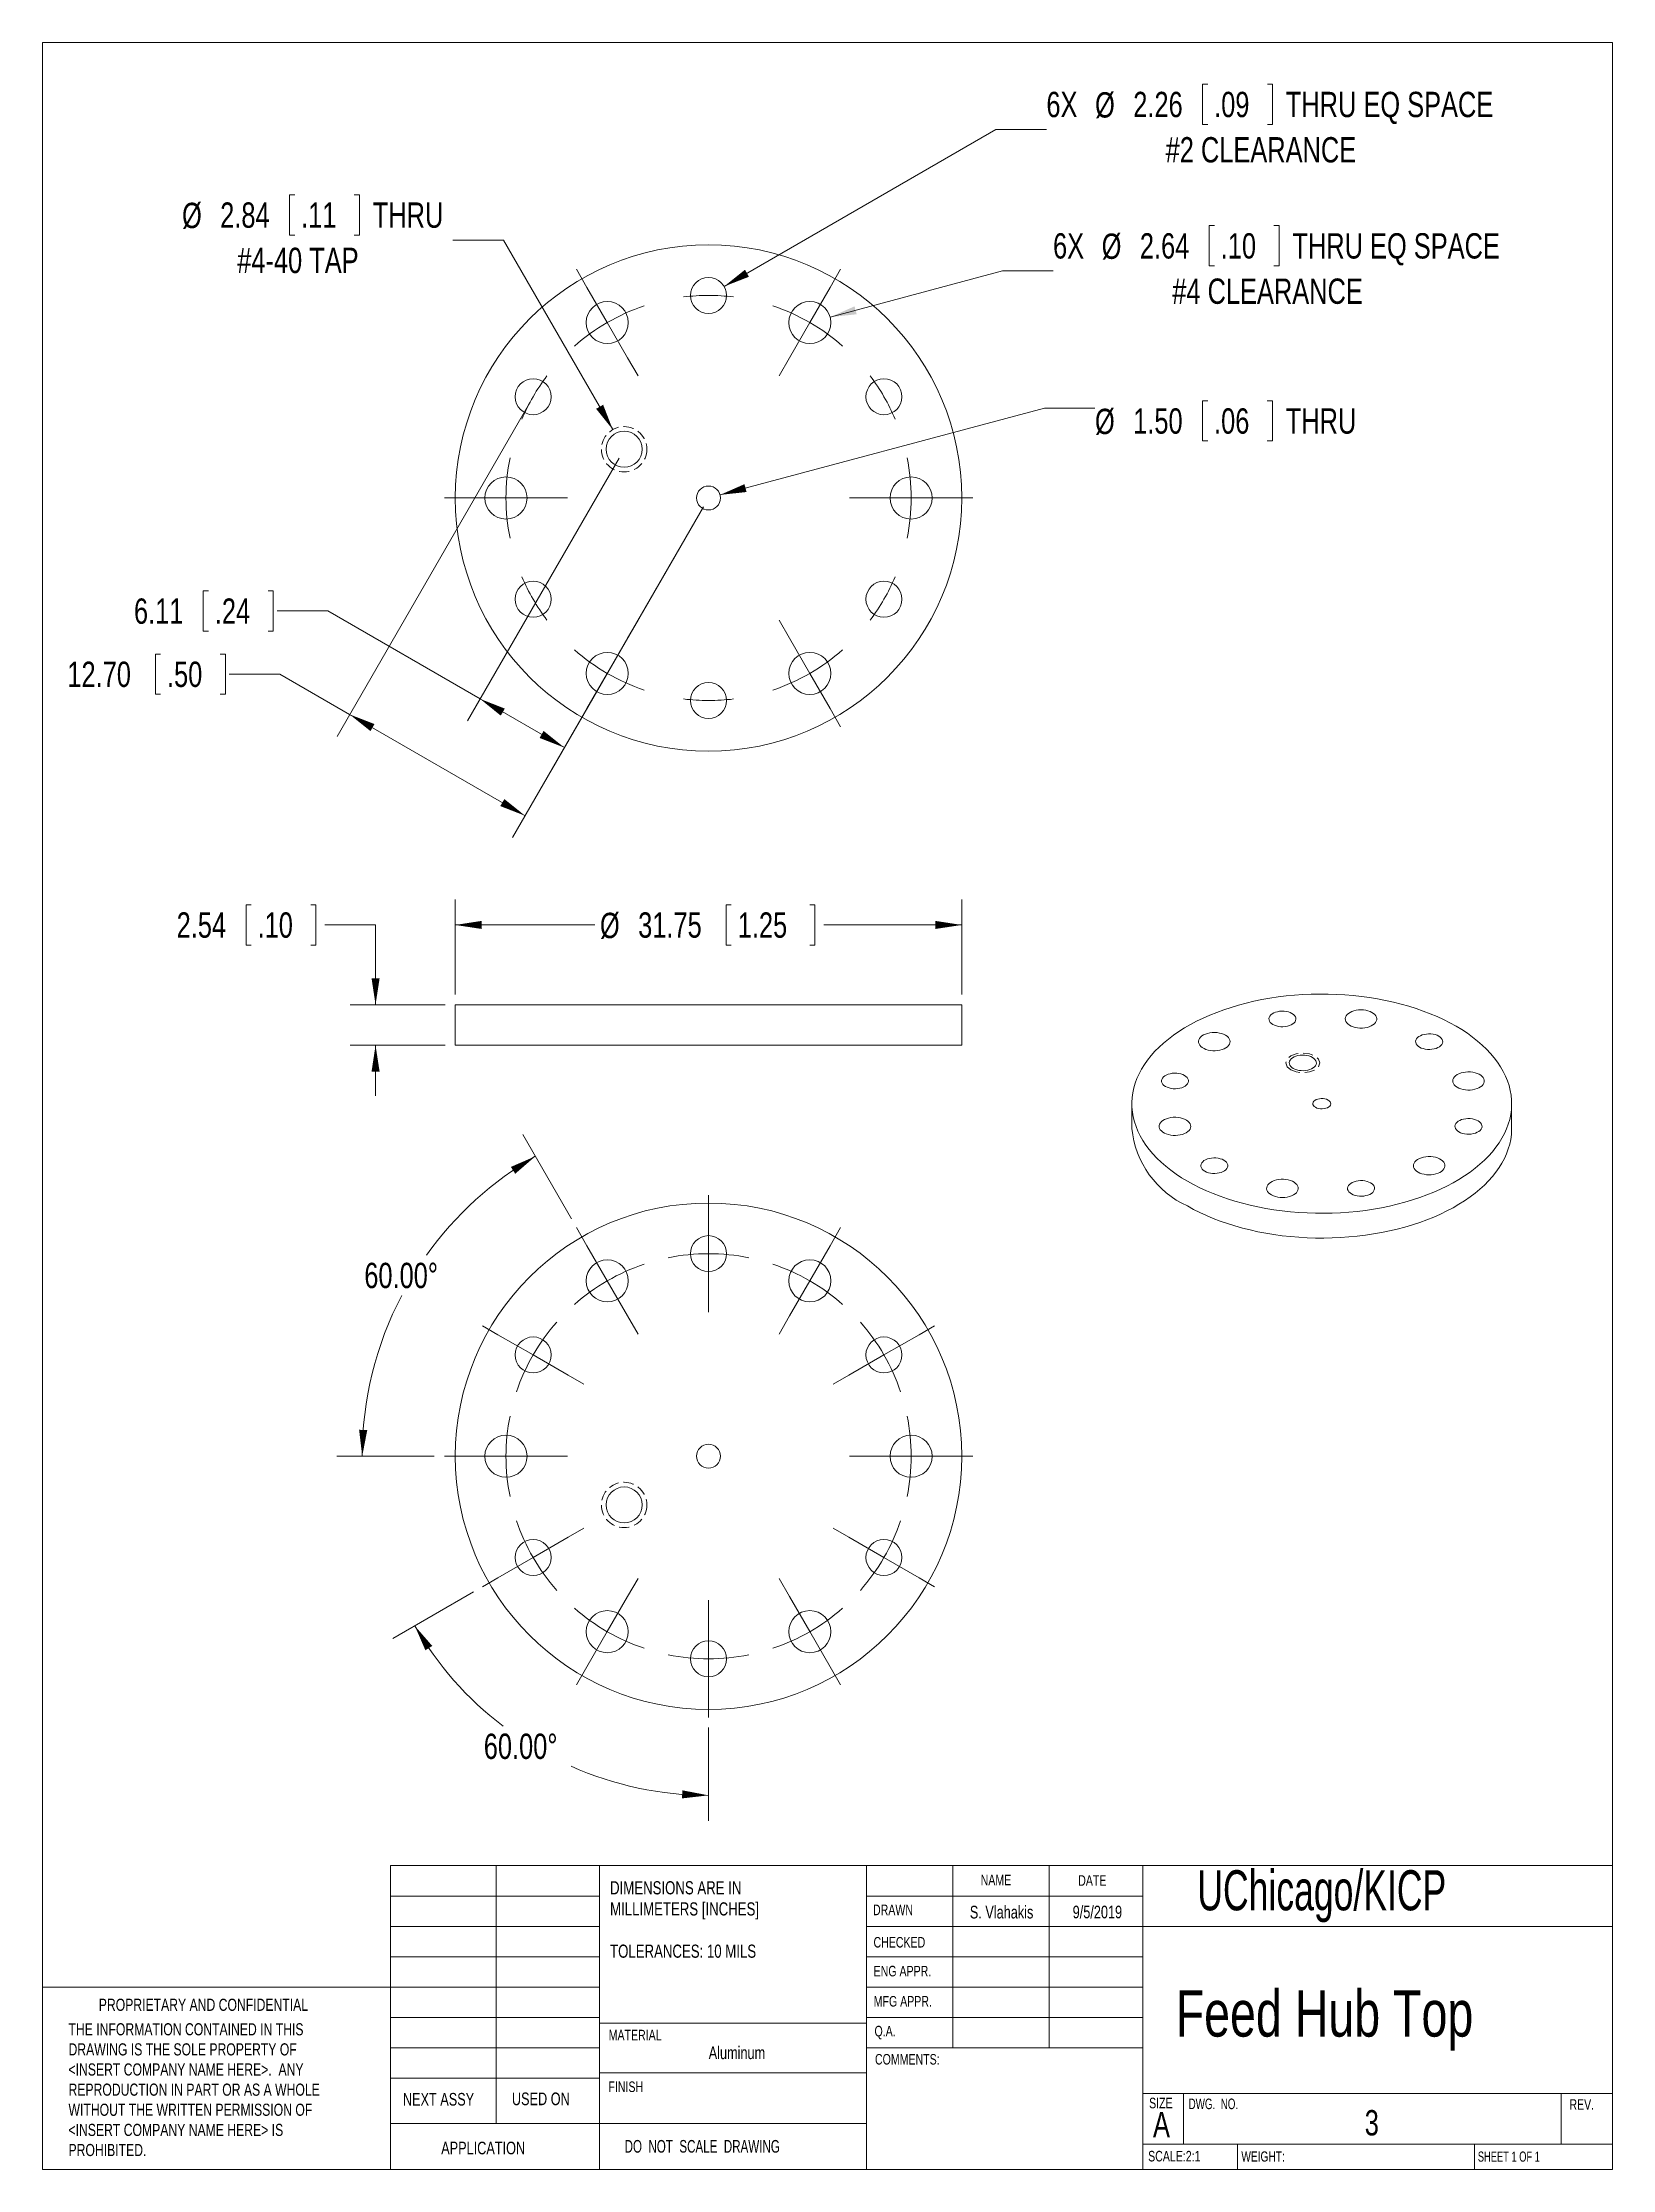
# Model space of a CAD drawing. Header units: millimetres. Extents: x 10 to 206, y 6 to 273.
import ezdxf

# ---------------------------------------------------------------- set-up
doc = ezdxf.new("R2010")
doc.units = ezdxf.units.MM
doc.linetypes.add('CENTERX2', pattern=[20.32, 12.7, -2.54, 2.54, -2.54])
doc.linetypes.add('HIDDEN', pattern=[1.905, 1.27, -0.635])
doc.styles.add('SLDTEXTSTYLE0', font='TXT', dxfattribs={"width": 0.75})
doc.styles.add('SLDTEXTSTYLE1', font='TXT', dxfattribs={"width": 0.6875})
doc.styles.add('SLDTEXTSTYLE2', font='TXT', dxfattribs={"width": 0.684783})
doc.styles.add('SLDTEXTSTYLE3', font='TXT', dxfattribs={"width": 0.694444})
doc.styles.add('SLDTEXTSTYLE4', font='TXT', dxfattribs={"width": 0.663})
doc.dimstyles.new('SLDDIMSTYLE0', dxfattribs={"dimtxt": 3.175, "dimasz": 3.302, "dimexe": 0, "dimexo": 0.0625, "dimgap": 0.79375, "dimtad": 0, "dimtih": 1, "dimtoh": 1, "dimlfac": 0.5, "dimrnd": 1e-09, "dimzin": 12, "dimdsep": 46, "dimtxsty": 'SLDTEXTSTYLE0', "dimsah": 1, "dimcen": 0, "dimadec": 0, "dimazin": 3, "dimtfac": 1, "dimtofl": 0, "dimtmove": 0, "dimatfit": 3, "dimfxl": 1, "dimfrac": 2, "dimtolj": 1, "dimtzin": 12, "dimarcsym": 0})
doc.dimstyles.new('SLDDIMSTYLE1', dxfattribs={"dimtxt": 3.175, "dimasz": 3.302, "dimexe": 0, "dimexo": 0.0625, "dimgap": 0.79375, "dimtad": 0, "dimtih": 1, "dimtoh": 1, "dimlfac": 0.5, "dimrnd": 1e-09, "dimzin": 4, "dimdsep": 46, "dimtxsty": 'SLDTEXTSTYLE0', "dimsah": 1, "dimcen": 0, "dimadec": 0, "dimazin": 1, "dimtfac": 1, "dimtofl": 0, "dimtmove": 0, "dimatfit": 3, "dimfxl": 1, "dimfrac": 2, "dimtolj": 1, "dimtzin": 12, "dimarcsym": 0})
doc.dimstyles.new('SLDDIMSTYLE2', dxfattribs={"dimtxt": 3.175, "dimasz": 3.302, "dimexe": 0, "dimexo": 0.0625, "dimgap": 0.79375, "dimtad": 0, "dimtih": 1, "dimtoh": 1, "dimlfac": 0.5, "dimrnd": 1e-09, "dimzin": 12, "dimdsep": 46, "dimtxsty": 'SLDTEXTSTYLE0', "dimsah": 1, "dimcen": 0.09, "dimadec": 0, "dimazin": 3, "dimtfac": 1, "dimtofl": 0, "dimtmove": 0, "dimatfit": 3, "dimfxl": 1, "dimfrac": 2, "dimtolj": 1, "dimtzin": 12, "dimarcsym": 0})
doc.dimstyles.new('SLDDIMSTYLE3', dxfattribs={"dimtxt": 3.175, "dimasz": 3.302, "dimexe": 0, "dimexo": 0.0625, "dimgap": 0.79375, "dimtad": 0, "dimtih": 1, "dimtoh": 1, "dimlfac": 0.5, "dimrnd": 1e-09, "dimzin": 4, "dimdsep": 46, "dimtxsty": 'SLDTEXTSTYLE0', "dimsah": 1, "dimcen": 0.09, "dimadec": 0, "dimazin": 1, "dimtfac": 1, "dimtofl": 0, "dimtmove": 0, "dimatfit": 3, "dimfxl": 1, "dimfrac": 2, "dimtolj": 1, "dimtzin": 12, "dimarcsym": 0})
doc.dimstyles.new('SLDDIMSTYLE4', dxfattribs={"dimtxt": 3.175, "dimasz": 3.302, "dimexe": 0, "dimexo": 0.0625, "dimgap": 0.79375, "dimtad": 0, "dimtih": 1, "dimtoh": 1, "dimlfac": 0.5, "dimrnd": 1e-09, "dimzin": 12, "dimdsep": 46, "dimtxsty": 'SLDTEXTSTYLE0', "dimsah": 1, "dimcen": 0.09, "dimadec": 0, "dimazin": 3, "dimtfac": 1, "dimtmove": 0, "dimatfit": 0, "dimfxl": 1, "dimfrac": 2, "dimtolj": 1, "dimtzin": 12, "dimarcsym": 0})
doc.dimstyles.new('SLDDIMSTYLE5', dxfattribs={"dimtxt": 3.175, "dimasz": 3.302, "dimexe": 0, "dimexo": 0.0625, "dimgap": 0.79375, "dimtad": 0, "dimtih": 1, "dimtoh": 1, "dimdec": 4, "dimlfac": 0.5, "dimzin": 4, "dimdsep": 46, "dimtxsty": 'SLDTEXTSTYLE0', "dimsah": 1, "dimcen": 0.09, "dimazin": 1, "dimtfac": 1, "dimtofl": 0, "dimtmove": 0, "dimatfit": 3, "dimfxl": 1, "dimfrac": 2, "dimtolj": 1, "dimtzin": 12, "dimarcsym": 0})

# ---------------------------------------------------------------- blocks, each defined once
blk = doc.blocks.new('SW_NOTE_0')
at = {"color": 0, "linetype": 'Continuous', "lineweight": 0, "char_height": 1.524, "attachment_point": 1, "style": 'SLDTEXTSTYLE0'}
for s, insert in [('THE INFORMATION CONTAINED IN THIS', (0, 1.96)), ('DRAWING IS THE SOLE PROPERTY OF', (0, -0.56)), ('<INSERT COMPANY NAME HERE>.  ANY', (0, -3.08)), ('REPRODUCTION IN PART OR AS A WHOLE', (0, -5.61)), ('WITHOUT THE WRITTEN PERMISSION OF', (0, -8.13)), ('<INSERT COMPANY NAME HERE> IS', (0, -10.66)), ('PROHIBITED.', (0, -13.18))]:
    blk.add_mtext(s, dxfattribs=dict(at, insert=insert))
blk = doc.blocks.new('SW_NOTE_1')
at = {"color": 0, "linetype": 'Continuous', "lineweight": 0, "char_height": 1.651, "attachment_point": 1, "style": 'SLDTEXTSTYLE0'}
for s, insert in [('DIMENSIONS ARE IN', (0, 2.13)), ('MILLIMETERS [INCHES]', (0, -0.52)), ('TOLERANCES: 10 MILS', (0, -5.82))]:
    blk.add_mtext(s, dxfattribs=dict(at, insert=insert))
blk = doc.blocks.new('_D')
at = {"color": 7, "linetype": 'Continuous', "lineweight": 0}
for p, q in [((155.63, 267.82), (154.98, 267.82)), ((154.98, 267.82), (154.98, 262.78)), ((163.11, 267.82), (163.75, 267.82)), ((163.75, 267.82), (163.75, 262.78)), ((94.99, 242.47), (129.05, 262.13)), ((129.05, 262.13), (135.4, 262.13)), ((154.98, 262.78), (155.63, 262.78)), ((163.75, 262.78), (163.11, 262.78))]:
    blk.add_line(p, q, dxfattribs=at)
blk.add_solid([(94.99, 242.47), (98.1, 243.68), (97.6, 244.56)], dxfattribs=at)
at = {"color": 7, "linetype": 'Continuous', "lineweight": 0, "char_height": 3.175, "attachment_point": 1, "style": 'SLDTEXTSTYLE0'}
for s, insert in [('6X', (135.4, 266.87)), ('%%c', (141.5, 266.82)), ('2.26', (146.29, 266.87)), ('.09', (156.43, 266.87)), ('THRU EQ SPACE', (165.42, 266.87)), ('#2 CLEARANCE', (150.35, 261.19))]:
    blk.add_mtext(s, dxfattribs=dict(at, insert=insert))
blk = doc.blocks.new('_D_1')
at = {"color": 7, "linetype": 'Continuous', "lineweight": 0}
for p, q in [((156.46, 250.09), (155.81, 250.09)), ((155.81, 250.09), (155.81, 245.05)), ((163.93, 250.09), (164.58, 250.09)), ((164.58, 250.09), (164.58, 245.05)), ((108.28, 238.62), (129.88, 244.41)), ((129.88, 244.41), (136.23, 244.41)), ((155.81, 245.05), (156.46, 245.05)), ((164.58, 245.05), (163.93, 245.05))]:
    blk.add_line(p, q, dxfattribs=at)
blk.add_solid([(108.28, 238.62), (111.61, 238.98), (111.34, 239.97)], dxfattribs=at)
at = {"color": 7, "linetype": 'Continuous', "lineweight": 0, "char_height": 3.175, "attachment_point": 1, "style": 'SLDTEXTSTYLE0'}
for s, insert in [('6X', (136.23, 249.14)), ('%%c', (142.33, 249.1)), ('2.64', (147.12, 249.14)), ('.10', (157.26, 249.14)), ('THRU EQ SPACE', (166.25, 249.14)), ('#4 CLEARANCE', (151.18, 243.46))]:
    blk.add_mtext(s, dxfattribs=dict(at, insert=insert))
blk = doc.blocks.new('_D_2')
at = {"color": 7, "linetype": 'Continuous', "lineweight": 0}
for p, q in [((41.14, 253.95), (40.5, 253.95)), ((40.5, 253.95), (40.5, 248.91)), ((48.62, 253.95), (49.27, 253.95)), ((49.27, 253.95), (49.27, 248.91)), ((40.5, 248.91), (41.14, 248.91)), ((49.27, 248.91), (48.62, 248.91)), ((67.31, 248.27), (60.96, 248.27)), ((81.03, 224.51), (67.31, 248.27))]:
    blk.add_line(p, q, dxfattribs=at)
blk.add_solid([(81.03, 224.51), (79.82, 227.63), (78.94, 227.12)], dxfattribs=at)
at = {"color": 7, "linetype": 'Continuous', "lineweight": 0, "char_height": 3.175, "attachment_point": 1, "style": 'SLDTEXTSTYLE0'}
for s, insert in [('%%c', (27.02, 252.96)), ('2.84', (31.8, 253)), ('.11', (41.95, 253)), ('THRU', (50.94, 253)), ('#4-40 TAP', (33.94, 247.32))]:
    blk.add_mtext(s, dxfattribs=dict(at, insert=insert))
blk = doc.blocks.new('_D_3')
at = {"color": 7, "linetype": 'Continuous', "lineweight": 0}
for p, q in [((94.48, 216.33), (135.14, 227.22)), ((135.14, 227.22), (141.49, 227.22)), ((155.62, 228.13), (154.97, 228.13)), ((154.97, 228.13), (154.97, 223.09)), ((163.1, 228.13), (163.74, 228.13)), ((163.74, 228.13), (163.74, 223.09)), ((154.97, 223.09), (155.62, 223.09)), ((163.74, 223.09), (163.1, 223.09))]:
    blk.add_line(p, q, dxfattribs=at)
blk.add_solid([(94.48, 216.33), (97.8, 216.69), (97.54, 217.67)], dxfattribs=at)
at = {"color": 7, "linetype": 'Continuous', "lineweight": 0, "char_height": 3.175, "attachment_point": 1, "style": 'SLDTEXTSTYLE0'}
for s, insert in [('%%c', (141.49, 227.13)), ('1.50', (146.28, 227.18)), ('.06', (156.42, 227.18)), ('THRU', (165.41, 227.18))]:
    blk.add_mtext(s, dxfattribs=dict(at, insert=insert))
blk = doc.blocks.new('_D_4')
at = {"color": 7, "linetype": 'Continuous', "lineweight": 0}
for p, q in [((81.82, 220.95), (62.79, 188)), ((92.4, 214.84), (73.37, 181.89)), ((30.33, 204.29), (29.68, 204.29)), ((29.68, 204.29), (29.68, 199.25)), ((37.8, 204.29), (38.45, 204.29)), ((38.45, 204.29), (38.45, 199.25)), ((45.28, 201.77), (38.93, 201.77)), ((64.38, 190.75), (45.28, 201.77)), ((29.68, 199.25), (30.33, 199.25)), ((38.45, 199.25), (37.8, 199.25)), ((74.96, 184.64), (64.38, 190.75))]:
    blk.add_line(p, q, dxfattribs=at)
for points in [[(64.38, 190.75), (66.98, 188.65), (67.49, 189.53)], [(74.96, 184.64), (72.35, 186.73), (71.85, 185.85)]]:
    blk.add_solid(points, dxfattribs=at)
at = {"color": 7, "linetype": 'Continuous', "lineweight": 0, "char_height": 3.175, "attachment_point": 1, "style": 'SLDTEXTSTYLE0'}
for s, insert in [('6.11', (20.99, 203.34)), ('.24', (31.13, 203.34))]:
    blk.add_mtext(s, dxfattribs=dict(at, insert=insert))
blk = doc.blocks.new('_D_5')
at = {"color": 7, "linetype": 'Continuous', "lineweight": 0}
for p, q in [((70.4, 227.54), (46.45, 186.05)), ((92.4, 214.84), (68.44, 173.35)), ((24.33, 196.37), (23.68, 196.37)), ((23.68, 196.37), (23.68, 191.33)), ((31.8, 196.37), (32.45, 196.37)), ((32.45, 196.37), (32.45, 191.33)), ((39.28, 193.85), (32.93, 193.85)), ((48.03, 188.8), (39.28, 193.85)), ((23.68, 191.33), (24.33, 191.33)), ((32.45, 191.33), (31.8, 191.33)), ((70.03, 176.1), (48.03, 188.8))]:
    blk.add_line(p, q, dxfattribs=at)
for points in [[(48.03, 188.8), (50.64, 186.71), (51.15, 187.59)], [(70.03, 176.1), (67.43, 178.19), (66.92, 177.31)]]:
    blk.add_solid(points, dxfattribs=at)
at = {"color": 7, "linetype": 'Continuous', "lineweight": 0, "char_height": 3.175, "attachment_point": 1, "style": 'SLDTEXTSTYLE0'}
for s, insert in [('12.70', (12.64, 195.42)), ('.50', (25.13, 195.42))]:
    blk.add_mtext(s, dxfattribs=dict(at, insert=insert))
blk = doc.blocks.new('SW_CENTERMARKSYMBOL_0')
at = {"color": 0, "linetype": 'Continuous', "lineweight": 0}
for p, q in [((-27.94, 48.39), (-29.26, 50.68)), ((2.54, 48.39), (3.86, 50.68)), ((-25.4, 43.99), (-27.94, 48.39)), ((0, 43.99), (2.54, 48.39)), ((-25.4, 43.99), (-22.86, 39.59)), ((0, 43.99), (-2.54, 39.59)), ((-22.86, 39.59), (-21.54, 37.31)), ((-2.54, 39.59), (-3.86, 37.31)), ((-43.18, 22), (-45.82, 22)), ((-38.1, 22), (-43.18, 22)), ((-38.1, 22), (-33.02, 22)), ((-33.02, 22), (-30.38, 22)), ((7.62, 22), (4.98, 22)), ((12.7, 22), (7.62, 22)), ((12.7, 22), (17.78, 22)), ((17.78, 22), (20.42, 22)), ((-22.86, 4.4), (-21.54, 6.69)), ((-2.54, 4.4), (-3.86, 6.69)), ((-25.4, 0), (-22.86, 4.4)), ((0, 0), (-2.54, 4.4)), ((-25.4, 0), (-27.94, -4.4)), ((0, 0), (2.54, -4.4)), ((-27.94, -4.4), (-29.26, -6.69)), ((2.54, -4.4), (3.86, -6.69))]:
    blk.add_line(p, q, dxfattribs=at)
for start, end in [(108.5408, 120), (60, 71.4592), (120, 131.4592), (48.5408, 60), (168.5408, 180), (0, 11.4592), (180, 191.4592), (348.5408, 0), (228.5408, 240), (300, 311.4592), (240, 251.4592), (288.5408, 300)]:
    blk.add_arc((-12.7, 22), 25.4, start, end, dxfattribs=at)
at = {"color": 0, "linetype": 'CENTERX2', "lineweight": 0}
for start, end in [(82.9183, 97.0817), (142.9183, 157.0817), (22.9183, 37.0817), (202.9183, 217.0817), (322.9183, 337.0817), (262.9183, 277.0817)]:
    blk.add_arc((-12.7, 22), 25.4, start, end, dxfattribs=at)
blk = doc.blocks.new('_D_6')
at = {"color": 7, "linetype": 'Continuous', "lineweight": 0}
for p, q in [((61.28, 153.67), (61.28, 165.58)), ((124.78, 153.67), (124.78, 165.58)), ((95.89, 164.92), (95.25, 164.92)), ((95.25, 164.92), (95.25, 159.88)), ((105.72, 164.92), (106.36, 164.92)), ((106.36, 164.92), (106.36, 159.88)), ((61.28, 162.4), (78.78, 162.4)), ((124.78, 162.4), (107.49, 162.4)), ((95.25, 159.88), (95.89, 159.88)), ((106.36, 159.88), (105.72, 159.88))]:
    blk.add_line(p, q, dxfattribs=at)
for points in [[(61.28, 162.4), (64.59, 161.9), (64.59, 162.91)], [(124.78, 162.4), (121.48, 162.91), (121.48, 161.9)]]:
    blk.add_solid(points, dxfattribs=at)
at = {"color": 7, "linetype": 'Continuous', "lineweight": 0, "char_height": 3.175, "attachment_point": 1, "style": 'SLDTEXTSTYLE0'}
for s, insert in [('%%c', (79.42, 163.93)), ('31.75', (84.21, 163.98)), ('1.25', (96.7, 163.98))]:
    blk.add_mtext(s, dxfattribs=dict(at, insert=insert))
blk = doc.blocks.new('_D_7')
at = {"color": 7, "linetype": 'Continuous', "lineweight": 0}
for p, q in [((35.68, 164.92), (35.04, 164.92)), ((35.04, 164.92), (35.04, 159.88)), ((43.16, 164.92), (43.81, 164.92)), ((43.81, 164.92), (43.81, 159.88)), ((44.93, 162.4), (51.28, 162.4)), ((51.28, 162.4), (51.28, 152.4)), ((35.04, 159.88), (35.68, 159.88)), ((43.81, 159.88), (43.16, 159.88)), ((60.01, 152.4), (48.11, 152.4)), ((60.01, 147.32), (48.11, 147.32)), ((51.28, 147.32), (51.28, 140.97))]:
    blk.add_line(p, q, dxfattribs=at)
for points in [[(51.28, 152.4), (51.79, 155.71), (50.78, 155.71)], [(51.28, 147.32), (50.78, 144.02), (51.79, 144.02)]]:
    blk.add_solid(points, dxfattribs=at)
at = {"color": 7, "linetype": 'Continuous', "lineweight": 0, "char_height": 3.175, "attachment_point": 1, "style": 'SLDTEXTSTYLE0'}
for s, insert in [('2.54', (26.34, 163.98)), ('.10', (36.49, 163.98))]:
    blk.add_mtext(s, dxfattribs=dict(at, insert=insert))
blk = doc.blocks.new('_D_8')
at = {"color": 7, "linetype": 'Continuous', "lineweight": 0}
for p, q in [((75.84, 125.57), (69.73, 136.14)), ((58.64, 95.78), (46.43, 95.78))]:
    blk.add_line(p, q, dxfattribs=at)
for start, end in [(120, 144.5259), (152.3369, 180)]:
    blk.add_arc((93.03, 95.78), 43.43, start, end, dxfattribs=at)
for points in [[(71.32, 133.39), (68.25, 132.06), (68.79, 131.2)], [(49.61, 95.78), (50.24, 99.06), (49.22, 99.1)]]:
    blk.add_solid(points, dxfattribs=at)
at = {"color": 7, "linetype": 'Continuous', "lineweight": 0, "insert": (49.87, 120.04), "char_height": 3.175, "attachment_point": 1, "style": 'SLDTEXTSTYLE0'}
blk.add_mtext('60.00°', dxfattribs=at)
blk = doc.blocks.new('_D_9')
at = {"color": 7, "linetype": 'Continuous', "lineweight": 0}
for p, q in [((63.58, 78.78), (53.45, 72.93)), ((93.03, 61.77), (93.03, 50.08))]:
    blk.add_line(p, q, dxfattribs=at)
for start, end in [(210, 232.7186), (246.0905, 270)]:
    blk.add_arc((93.03, 95.78), 42.53, start, end, dxfattribs=at)
for points in [[(56.2, 74.52), (57.53, 71.45), (58.39, 72)], [(93.03, 53.26), (89.75, 53.89), (89.71, 52.88)]]:
    blk.add_solid(points, dxfattribs=at)
at = {"color": 7, "linetype": 'Continuous', "lineweight": 0, "insert": (64.85, 61), "char_height": 3.175, "attachment_point": 1, "style": 'SLDTEXTSTYLE0'}
blk.add_mtext('60.00°', dxfattribs=at)
blk = doc.blocks.new('SW_CENTERMARKSYMBOL_1')
at = {"color": 0, "linetype": 'Continuous', "lineweight": 0}
for p, q in [((-12.7, 8.48), (-12.7, 10.74)), ((-12.7, 3.4), (-12.7, 8.48)), ((-27.94, 4.4), (-29.26, 6.69)), ((2.54, 4.4), (3.86, 6.69)), ((-25.4, 0), (-27.94, 4.4)), ((-12.7, 3.4), (-12.7, -1.68)), ((0, 0), (2.54, 4.4)), ((-25.4, 0), (-22.86, -4.4)), ((0, 0), (-2.54, -4.4)), ((-12.7, -1.68), (-12.7, -3.94)), ((-22.86, -4.4), (-21.54, -6.69)), ((-2.54, -4.4), (-3.86, -6.69)), ((-39.1, -6.76), (-41.05, -5.63)), ((-34.7, -9.3), (-39.1, -6.76)), ((9.3, -9.3), (13.7, -6.76)), ((13.7, -6.76), (15.65, -5.63)), ((-34.7, -9.3), (-30.3, -11.84)), ((9.3, -9.3), (4.9, -11.84)), ((-30.3, -11.84), (-28.34, -12.97)), ((4.9, -11.84), (2.94, -12.97)), ((-43.18, -22), (-45.82, -22)), ((-38.1, -22), (-43.18, -22)), ((-38.1, -22), (-33.02, -22)), ((-33.02, -22), (-30.38, -22)), ((7.62, -22), (4.98, -22)), ((12.7, -22), (7.62, -22)), ((12.7, -22), (17.78, -22)), ((17.78, -22), (20.42, -22)), ((-30.3, -32.16), (-28.34, -31.03)), ((4.9, -32.16), (2.94, -31.03)), ((-34.7, -34.7), (-30.3, -32.16)), ((9.3, -34.7), (4.9, -32.16)), ((-39.1, -37.24), (-41.05, -38.37)), ((-34.7, -34.7), (-39.1, -37.24)), ((-22.86, -39.59), (-21.54, -37.31)), ((-2.54, -39.59), (-3.86, -37.31)), ((9.3, -34.7), (13.7, -37.24)), ((13.7, -37.24), (15.65, -38.37)), ((-25.4, -43.99), (-22.86, -39.59)), ((0, -43.99), (-2.54, -39.59)), ((-12.7, -42.32), (-12.7, -40.06)), ((-12.7, -47.4), (-12.7, -42.32)), ((-25.4, -43.99), (-27.94, -48.39)), ((0, -43.99), (2.54, -48.39)), ((-12.7, -47.4), (-12.7, -52.48)), ((-27.94, -48.39), (-29.26, -50.68)), ((2.54, -48.39), (3.86, -50.68)), ((-12.7, -52.48), (-12.7, -54.74))]:
    blk.add_line(p, q, dxfattribs=at)
for start, end in [(90, 101.4592), (78.5408, 90), (120, 131.4592), (108.5408, 120), (60, 71.4592), (48.5408, 60), (138.5408, 150), (30, 41.4592), (150, 161.4592), (18.5408, 30), (168.5408, 180), (0, 11.4592), (180, 191.4592), (348.5408, 0), (198.5408, 210), (330, 341.4592), (210, 221.4592), (318.5408, 330), (228.5408, 240), (300, 311.4592), (240, 251.4592), (288.5408, 300), (258.5408, 270), (270, 281.4592)]:
    blk.add_arc((-12.7, -22), 25.4, start, end, dxfattribs=at)

msp = doc.modelspace()

# ---------------------------------------------------------------- linework, layer by layer
at = {"color": 7, "linetype": 'Continuous', "lineweight": 0}
for p, q in [((9.525, 273.05), (206.375, 273.05)), ((9.525, 273.05), (9.525, 6.35)), ((206.375, 6.35), (206.375, 273.05)), ((53.1498, 6.35), (53.1498, 44.45)), ((53.1498, 44.45), (79.375, 44.45)), ((66.40174, 44.45), (66.40174, 12.12719)), ((79.375, 6.35), (79.375, 44.45)), ((79.375, 44.45), (206.375, 44.45)), ((112.82651, 44.45), (112.82651, 6.35)), ((123.65998, 44.45), (123.65998, 21.59)), ((135.75145, 44.45), (135.75145, 21.59)), ((147.48888, 44.45), (147.48888, 6.35)), ((53.1498, 40.64), (79.375, 40.64)), ((112.82651, 40.64), (147.48888, 40.64)), ((53.1498, 36.83), (79.375, 36.83)), ((112.82651, 36.83), (206.375, 36.83)), ((53.1498, 33.02), (79.375, 33.02)), ((112.82651, 33.02), (147.48888, 33.02)), ((53.1498, 29.21), (9.525, 29.21)), ((53.1498, 29.21), (79.375, 29.21)), ((112.82651, 29.21), (147.48888, 29.21)), ((53.1498, 25.4), (79.375, 25.4)), ((112.82651, 24.70512), (79.375, 24.70512)), ((112.82651, 25.4), (147.48888, 25.4)), ((53.1498, 21.59), (79.375, 21.59)), ((112.82651, 21.59), (147.48888, 21.59)), ((53.1498, 17.78), (79.375, 17.78)), ((79.375, 18.47719), (112.82651, 18.47719)), ((147.48888, 15.875), (206.375, 15.875)), ((152.58689, 15.875), (152.58689, 9.525)), ((199.94438, 15.875), (199.94438, 9.525)), ((79.375, 12.12719), (53.1498, 12.12719)), ((79.375, 12.12719), (112.82651, 12.12719)), ((147.48888, 9.525), (206.375, 9.525)), ((159.36493, 9.525), (159.36493, 6.35)), ((189.06868, 9.525), (189.06868, 6.35)), ((206.375, 6.35), (9.525, 6.35))]:
    msp.add_line(p, q, dxfattribs=at)
at = {"color": 7, "linetype": 'Continuous', "lineweight": 15}
for p, q in [((61.28308, 152.40394), (61.28308, 147.32394)), ((61.28308, 152.40394), (93.03308, 152.40394)), ((93.03308, 152.40394), (124.78308, 152.40394)), ((124.78308, 147.32394), (124.78308, 152.40394)), ((61.28308, 147.32394), (93.03308, 147.32394)), ((93.03308, 147.32394), (124.78308, 147.32394)), ((146.11021, 139.99274), (146.11021, 136.88172)), ((193.73521, 136.88172), (193.73521, 139.99274))]:
    msp.add_line(p, q, dxfattribs=at)
at = {"color": 7, "linetype": 'Continuous', "lineweight": 15, "flags": 128}
for points in [[(153.08473, 130.27238), (153.84601, 129.85193), (154.63876, 129.45133), (155.46144, 129.07137), (156.31241, 128.71279), (157.19004, 128.37628), (158.09258, 128.06252), (159.01829, 127.77211), (159.96534, 127.50562), (160.93188, 127.26358), (161.91603, 127.04645), (162.91584, 126.85467), (163.92937, 126.68861), (164.95464, 126.54859), (165.98963, 126.43489), (167.03232, 126.34772), (168.08067, 126.28727), (169.13262, 126.25365), (170.18612, 126.24692), (171.2391, 126.2671), (172.28951, 126.31415), (173.33529, 126.38797), (174.37438, 126.48843), (175.40476, 126.61532), (176.42441, 126.7684), (177.43133, 126.94737), (178.42355, 127.15187), (179.39913, 127.38151), (180.35616, 127.63584), (181.29277, 127.91436), (182.20712, 128.21652), (183.09742, 128.54173), (183.96194, 128.88936), (184.79897, 129.25873), (185.60687, 129.6491), (186.38408, 130.05973), (187.12906, 130.4898), (187.84036, 130.93847), (188.51659, 131.40486), (189.15642, 131.88807), (189.75859, 132.38714), (190.32194, 132.9011), (190.84535, 133.42895), (191.32781, 133.96964), (191.76837, 134.52212), (192.16616, 135.08531), (192.52041, 135.65811), (192.83042, 136.23939), (193.09559, 136.82802), (193.3154, 137.42285), (193.48942, 138.02271), (193.6173, 138.62642), (193.6988, 139.23281), (193.73376, 139.84068), (193.7221, 140.44885), (193.66386, 141.05613), (193.55914, 141.66133), (193.40815, 142.26326), (193.21119, 142.86075), (192.96865, 143.45262), (192.68098, 144.03772), (192.34877, 144.6149), (191.97266, 145.18304), (191.55338, 145.74101), (191.09176, 146.28773), (190.5887, 146.82213), (190.04519, 147.34316), (189.46229, 147.8498), (188.84113, 148.34106), (188.18294, 148.81598), (187.48901, 149.27362), (186.76069, 149.7131), (185.99941, 150.13355), (185.20666, 150.53415), (184.38399, 150.91411), (183.53301, 151.2727), (182.65539, 151.6092), (181.75284, 151.92297), (180.82714, 152.21338), (179.88008, 152.47986), (178.91354, 152.72191), (177.9294, 152.93903), (176.92958, 153.13081), (175.91605, 153.29688), (174.89079, 153.4369), (173.85579, 153.5506), (172.81311, 153.63776), (171.76476, 153.69821), (170.7128, 153.73184), (169.6593, 153.73857), (168.60632, 153.71839), (167.55591, 153.67134), (166.51014, 153.59751), (165.47104, 153.49705), (164.44067, 153.37016), (163.42102, 153.21708), (162.4141, 153.03811), (161.42187, 152.83361), (160.44629, 152.60397), (159.48926, 152.34964), (158.55265, 152.07113), (157.6383, 151.76897), (156.748, 151.44375), (155.88349, 151.09612), (155.04646, 150.72676), (154.23855, 150.33638), (153.46134, 149.92576), (152.71636, 149.49569), (152.00506, 149.04702), (151.32884, 148.58062), (150.68901, 148.09741), (150.08683, 147.59834), (149.52349, 147.08438), (149.00007, 146.55654), (148.51761, 146.01585), (148.07706, 145.46336), (147.67927, 144.90017), (147.32502, 144.32737), (147.015, 143.74609), (146.74983, 143.15746), (146.53002, 142.56264), (146.35601, 141.96278), (146.22813, 141.35907), (146.14663, 140.75268), (146.11167, 140.1448), (146.12332, 139.53663), (146.18157, 138.92935), (146.28628, 138.32415), (146.43727, 137.72222), (146.63423, 137.12474), (146.87678, 136.53286), (147.16444, 135.94776), (147.49665, 135.37058), (147.87277, 134.80245), (148.29204, 134.24447), (148.75366, 133.69775), (149.25672, 133.16335), (149.80023, 132.64233), (150.38314, 132.13569), (151.00429, 131.64443), (151.66248, 131.16951), (152.35641, 130.71186), (153.08473, 130.27238)], [(163.79335, 149.92326), (164.00702, 149.81878), (164.24757, 149.73604), (164.50844, 149.67728), (164.78249, 149.6441), (165.06227, 149.63742), (165.34014, 149.65742), (165.60852, 149.70354), (165.86008, 149.77454), (166.08798, 149.86847), (166.28598, 149.98278), (166.44869, 150.11433), (166.57168, 150.25956), (166.65157, 150.41449), (166.68621, 150.5749), (166.67464, 150.73641), (166.61718, 150.89463), (166.51539, 151.04522), (166.37205, 151.18408), (166.19107, 151.30744), (165.9774, 151.41191), (165.73685, 151.49466), (165.47598, 151.55342), (165.20192, 151.58659), (164.92214, 151.59328), (164.64428, 151.57328), (164.3759, 151.52716), (164.12433, 151.45616), (163.89644, 151.36223), (163.69844, 151.24792), (163.53573, 151.11636), (163.41274, 150.97114), (163.33284, 150.81621), (163.29821, 150.6558), (163.30978, 150.49428), (163.36724, 150.33607), (163.46903, 150.18548), (163.61237, 150.04661), (163.79335, 149.92326)], [(176.76691, 150.31933), (176.82275, 150.49144), (176.83244, 150.66645), (176.79573, 150.84027), (176.71349, 151.00881), (176.58764, 151.16813), (176.42115, 151.3145), (176.2179, 151.44447), (175.98267, 151.55502), (175.72096, 151.64353), (175.43891, 151.70795), (175.14314, 151.74676), (174.84056, 151.75905), (174.53829, 151.74453), (174.2434, 151.70354), (173.9628, 151.63705), (173.70307, 151.54661), (173.4703, 151.43434), (173.26994, 151.30288), (173.1067, 151.1553), (172.98439, 150.99507), (172.90589, 150.82593), (172.87302, 150.65186), (172.88658, 150.47693), (172.94623, 150.30525), (173.05057, 150.14083), (173.19717, 149.98754), (173.38259, 149.84896), (173.60248, 149.72835), (173.85168, 149.62853), (174.12436, 149.55184), (174.41412, 149.50007), (174.71417, 149.47445), (175.01748, 149.47556), (175.31695, 149.5034), (175.60554, 149.5573), (175.8765, 149.63599), (176.12347, 149.73764), (176.34067, 149.85987), (176.52301, 149.9998), (176.66621, 150.15416), (176.76691, 150.31933)], [(157.85325, 148.57776), (157.62298, 148.69174), (157.36527, 148.78409), (157.08617, 148.85264), (156.79221, 148.8958), (156.49028, 148.91254), (156.18746, 148.90249), (155.89085, 148.86586), (155.6074, 148.80353), (155.34376, 148.71695), (155.1061, 148.60815), (154.89999, 148.47968), (154.73027, 148.33456), (154.60091, 148.17617), (154.51495, 148.00825), (154.4744, 147.83472), (154.48021, 147.65965), (154.53224, 147.48715), (154.62928, 147.32125), (154.76905, 147.16584), (154.94828, 147.02458), (155.16276, 146.90076), (155.40746, 146.7973), (155.67666, 146.71661), (155.96404, 146.66059), (156.26286, 146.63055), (156.56612, 146.6272), (156.86672, 146.65061), (157.1576, 146.70023), (157.43195, 146.77491), (157.68334, 146.87288), (157.90588, 146.99187), (158.09435, 147.12907), (158.24432, 147.28126), (158.3523, 147.4449), (158.41574, 147.61612), (158.43316, 147.79094), (158.40416, 147.96524), (158.3294, 148.13494), (158.21065, 148.29606), (158.05068, 148.44483), (157.85325, 148.57776)], [(182.19423, 147.07694), (182.40791, 146.97247), (182.64846, 146.88972), (182.90932, 146.83096), (183.18338, 146.79778), (183.46316, 146.7911), (183.74103, 146.8111), (184.00941, 146.85722), (184.26097, 146.92822), (184.48886, 147.02215), (184.68687, 147.13646), (184.84958, 147.26802), (184.97256, 147.41324), (185.05246, 147.56817), (185.0871, 147.72858), (185.07553, 147.8901), (185.01806, 148.04831), (184.91627, 148.1989), (184.77294, 148.33777), (184.59196, 148.46112), (184.37828, 148.56559), (184.13773, 148.64834), (183.87687, 148.7071), (183.60281, 148.74028), (183.32303, 148.74696), (183.04516, 148.72696), (182.77679, 148.68084), (182.52522, 148.60984), (182.29733, 148.51591), (182.09933, 148.4016), (181.93661, 148.27004), (181.81363, 148.12482), (181.73373, 147.96989), (181.69909, 147.80948), (181.71067, 147.64796), (181.76813, 147.48975), (181.86992, 147.33916), (182.01326, 147.20029), (182.19423, 147.07694)], [(166.35177, 144.41121), (166.56545, 144.30674), (166.806, 144.22399), (167.06686, 144.16523), (167.34092, 144.13206), (167.6207, 144.12538), (167.89857, 144.14537), (168.16695, 144.1915), (168.41851, 144.26249), (168.6464, 144.35643), (168.84441, 144.47073), (169.00712, 144.60229), (169.1301, 144.74752), (169.21, 144.90245), (169.24464, 145.06286), (169.23307, 145.22437), (169.1756, 145.38258), (169.07381, 145.53317), (168.93048, 145.67204), (168.7495, 145.79539), (168.53582, 145.89987), (168.29527, 145.98261), (168.03441, 146.04138), (167.76035, 146.07455), (167.48057, 146.08123), (167.2027, 146.06123), (166.93433, 146.01511), (166.68276, 145.94411), (166.45487, 145.85018), (166.25686, 145.73588), (166.09415, 145.60432), (165.97117, 145.45909), (165.89127, 145.30416), (165.85663, 145.14375), (165.86821, 144.98224), (165.92567, 144.82403), (166.02746, 144.67343), (166.1708, 144.53457), (166.35177, 144.41121)], [(150.32296, 142.14697), (150.53664, 142.0425), (150.77719, 141.95975), (151.03805, 141.90099), (151.31211, 141.86782), (151.59189, 141.86114), (151.86976, 141.88113), (152.13813, 141.92726), (152.3897, 141.99825), (152.61759, 142.09218), (152.8156, 142.20649), (152.97831, 142.33805), (153.10129, 142.48327), (153.18119, 142.6382), (153.21583, 142.79861), (153.20426, 142.96013), (153.14679, 143.11834), (153.045, 143.26893), (152.90166, 143.4078), (152.72069, 143.53115), (152.50701, 143.63563), (152.26646, 143.71837), (152.0056, 143.77713), (151.73154, 143.81031), (151.45176, 143.81699), (151.17389, 143.79699), (150.90552, 143.75087), (150.65395, 143.67987), (150.42606, 143.58594), (150.22805, 143.47163), (150.06534, 143.34008), (149.94236, 143.19485), (149.86246, 143.03992), (149.82782, 142.87951), (149.8394, 142.718), (149.89686, 142.55979), (149.99865, 142.40919), (150.14199, 142.27033), (150.32296, 142.14697)], [(188.83637, 141.73431), (189.12249, 141.79244), (189.38987, 141.87511), (189.63227, 141.98037), (189.84399, 142.10576), (190.02008, 142.24833), (190.1564, 142.40475), (190.24976, 142.57135), (190.29798, 142.74423), (190.29991, 142.91933), (190.25553, 143.09255), (190.16586, 143.25982), (190.03301, 143.41724), (189.86009, 143.5611), (189.65116, 143.68803), (189.41111, 143.79507), (189.14557, 143.8797), (188.86077, 143.93994), (188.56337, 143.97438), (188.26036, 143.9822), (187.95882, 143.96323), (187.66584, 143.91791), (187.38827, 143.8473), (187.13263, 143.75306), (186.9049, 143.6374), (186.71043, 143.50303), (186.55377, 143.35309), (186.43859, 143.1911), (186.36759, 143.02086), (186.34244, 142.84636), (186.36373, 142.67169), (186.43095, 142.50095), (186.54254, 142.33812), (186.69587, 142.18704), (186.88736, 142.05125), (187.11251, 141.93391), (187.36605, 141.8378), (187.64203, 141.76515), (187.93398, 141.71767), (188.23507, 141.69648), (188.53824, 141.70207), (188.83637, 141.73431)], [(169.12796, 139.53394), (169.31057, 139.44858), (169.51992, 139.387), (169.74689, 139.35189), (169.98154, 139.34479), (170.21361, 139.36601), (170.43297, 139.41462), (170.63004, 139.4885), (170.79619, 139.58441), (170.92416, 139.69817), (171.00836, 139.82481), (171.04512, 139.95879), (171.03282, 140.09424), (170.97201, 140.22527), (170.86534, 140.34613), (170.71746, 140.45154), (170.53486, 140.53691), (170.3255, 140.59849), (170.09854, 140.6336), (169.86389, 140.6407), (169.63181, 140.61948), (169.41245, 140.57087), (169.21539, 140.49699), (169.04924, 140.40107), (168.92127, 140.28731), (168.83706, 140.16068), (168.8003, 140.0267), (168.8126, 139.89124), (168.87341, 139.76022), (168.98009, 139.63936), (169.12796, 139.53394)], [(151.00905, 138.25118), (150.72294, 138.19304), (150.45555, 138.11038), (150.21315, 138.00512), (150.00143, 137.87973), (149.82535, 137.73715), (149.68902, 137.58073), (149.59566, 137.41413), (149.54745, 137.24126), (149.54551, 137.06616), (149.5899, 136.89294), (149.67957, 136.72566), (149.81242, 136.56825), (149.98533, 136.42439), (150.19426, 136.29745), (150.43431, 136.19041), (150.69985, 136.10578), (150.98466, 136.04554), (151.28205, 136.01111), (151.58507, 136.00328), (151.8866, 136.02225), (152.17958, 136.06757), (152.45715, 136.13818), (152.71279, 136.23242), (152.94052, 136.34808), (153.135, 136.48246), (153.29166, 136.6324), (153.40684, 136.79438), (153.47784, 136.96462), (153.50298, 137.13912), (153.4817, 137.31379), (153.41447, 137.48454), (153.30289, 137.64736), (153.14955, 137.79844), (152.95807, 137.93424), (152.73292, 138.05157), (152.47938, 138.14769), (152.2034, 138.22034), (151.91144, 138.26781), (151.61035, 138.289), (151.30719, 138.28341), (151.00905, 138.25118)], [(153.08473, 127.16136), (153.84601, 126.74091), (154.63876, 126.34031), (155.46144, 125.96035), (156.31241, 125.60177), (157.19004, 125.26526), (158.09258, 124.9515), (159.01829, 124.66109), (159.96534, 124.3946), (160.93188, 124.15256), (161.91603, 123.93543), (162.91584, 123.74365), (163.92937, 123.57759), (164.95464, 123.43757), (165.98963, 123.32386), (167.03232, 123.2367), (168.08067, 123.17625), (169.13262, 123.14263), (170.18612, 123.1359), (171.2391, 123.15608), (172.28951, 123.20313), (173.33529, 123.27695), (174.37438, 123.37741), (175.40476, 123.5043), (176.42441, 123.65738), (177.43133, 123.83635), (178.42355, 124.04085), (179.39913, 124.27049), (180.35616, 124.52482), (181.29277, 124.80334), (182.20712, 125.1055), (183.09742, 125.43071), (183.96194, 125.77834), (184.79897, 126.14771), (185.60687, 126.53808), (186.38408, 126.94871), (187.12906, 127.37878), (187.84036, 127.82745), (188.51659, 128.29384), (189.15642, 128.77705), (189.75859, 129.27612), (190.32194, 129.79008), (190.84535, 130.31793), (191.32781, 130.85862), (191.76837, 131.4111), (192.16616, 131.97429), (192.52041, 132.54709), (192.83042, 133.12837), (193.09559, 133.717), (193.3154, 134.31183), (193.48942, 134.91169), (193.6173, 135.5154), (193.6988, 136.12179), (193.73376, 136.72966), (193.73521, 136.88172)], [(187.12473, 136.45433), (187.33841, 136.34986), (187.57896, 136.26711), (187.83983, 136.20835), (188.11388, 136.17518), (188.39366, 136.1685), (188.67153, 136.18849), (188.93991, 136.23462), (189.19147, 136.30561), (189.41937, 136.39955), (189.61737, 136.51385), (189.78008, 136.64541), (189.90307, 136.79064), (189.98296, 136.94557), (190.0176, 137.10598), (190.00603, 137.26749), (189.94857, 137.4257), (189.84678, 137.57629), (189.70344, 137.71516), (189.52246, 137.83851), (189.30879, 137.94299), (189.06824, 138.02574), (188.80737, 138.0845), (188.53331, 138.11767), (188.25353, 138.12435), (187.97567, 138.10436), (187.70729, 138.05823), (187.45572, 137.98723), (187.22783, 137.8933), (187.02983, 137.779), (186.86712, 137.64744), (186.74413, 137.50221), (186.66423, 137.34728), (186.6296, 137.18687), (186.64117, 137.02536), (186.69863, 136.86715), (186.80042, 136.71655), (186.94376, 136.57769), (187.12473, 136.45433)], [(181.99218, 131.40772), (182.22244, 131.29375), (182.48015, 131.2014), (182.75926, 131.13284), (183.05322, 131.08969), (183.35515, 131.07294), (183.65796, 131.083), (183.95457, 131.11962), (184.23802, 131.18196), (184.50167, 131.26854), (184.73933, 131.37734), (184.94544, 131.50581), (185.11516, 131.65093), (185.24451, 131.80931), (185.33047, 131.97723), (185.37103, 132.15076), (185.36522, 132.32583), (185.31318, 132.49834), (185.21614, 132.66424), (185.07637, 132.81964), (184.89715, 132.96091), (184.68267, 133.08472), (184.43796, 133.18819), (184.16877, 133.26888), (183.88139, 133.3249), (183.58257, 133.35494), (183.2793, 133.35829), (182.97871, 133.33488), (182.68782, 133.28526), (182.41347, 133.21058), (182.16208, 133.1126), (181.93955, 132.99362), (181.75108, 132.85642), (181.6011, 132.70422), (181.49312, 132.54059), (181.42968, 132.36936), (181.41226, 132.19455), (181.44127, 132.02025), (181.51602, 131.85055), (181.63478, 131.68942), (181.79475, 131.54065), (181.99218, 131.40772)], [(155.25346, 131.52437), (155.46714, 131.41989), (155.70769, 131.33714), (155.96855, 131.27838), (156.24261, 131.24521), (156.52239, 131.23853), (156.80026, 131.25852), (157.06864, 131.30465), (157.3202, 131.37565), (157.5481, 131.46958), (157.7461, 131.58388), (157.90881, 131.71544), (158.03179, 131.86067), (158.11169, 132.0156), (158.14633, 132.17601), (158.13476, 132.33752), (158.07729, 132.49573), (157.9755, 132.64632), (157.83217, 132.78519), (157.65119, 132.90855), (157.43751, 133.01302), (157.19696, 133.09577), (156.9361, 133.15453), (156.66204, 133.1877), (156.38226, 133.19438), (156.1044, 133.17439), (155.83602, 133.12826), (155.58445, 133.05727), (155.35656, 132.96333), (155.15856, 132.84903), (154.99584, 132.71747), (154.87286, 132.57224), (154.79296, 132.41731), (154.75833, 132.2569), (154.7699, 132.09539), (154.82736, 131.93718), (154.92915, 131.78659), (155.07249, 131.64772), (155.25346, 131.52437)], [(163.07852, 129.66615), (163.02267, 129.49405), (163.01299, 129.31903), (163.0497, 129.14522), (163.13194, 128.97667), (163.25778, 128.81735), (163.42428, 128.67099), (163.62752, 128.54101), (163.86276, 128.43047), (164.12447, 128.34195), (164.40651, 128.27753), (164.70229, 128.23873), (165.00486, 128.22644), (165.30713, 128.24096), (165.60203, 128.28194), (165.88263, 128.34843), (166.14235, 128.43887), (166.37512, 128.55114), (166.57548, 128.68261), (166.73873, 128.83018), (166.86103, 128.99042), (166.93954, 129.15956), (166.9724, 129.33363), (166.95885, 129.50856), (166.8992, 129.68024), (166.79485, 129.84465), (166.64825, 129.99794), (166.46283, 130.13652), (166.24295, 130.25713), (165.99374, 130.35696), (165.72107, 130.43365), (165.43131, 130.48542), (165.13125, 130.51104), (164.82794, 130.50992), (164.52848, 130.48209), (164.23988, 130.42819), (163.96893, 130.34949), (163.72195, 130.24784), (163.50475, 130.12562), (163.32242, 129.98568), (163.17922, 129.83132), (163.07852, 129.66615)], [(173.65435, 128.67805), (173.86803, 128.57357), (174.10858, 128.49083), (174.36944, 128.43206), (174.6435, 128.39889), (174.92328, 128.39221), (175.20115, 128.41221), (175.46952, 128.45833), (175.72109, 128.52933), (175.94898, 128.62326), (176.14699, 128.73756), (176.3097, 128.86912), (176.43268, 129.01435), (176.51258, 129.16928), (176.54722, 129.32969), (176.53564, 129.4912), (176.47818, 129.64941), (176.37639, 129.80001), (176.23305, 129.93887), (176.05208, 130.06223), (175.8384, 130.1667), (175.59785, 130.24945), (175.33699, 130.30821), (175.06293, 130.34138), (174.78315, 130.34806), (174.50528, 130.32807), (174.23691, 130.28194), (173.98534, 130.21095), (173.75745, 130.11701), (173.55944, 130.00271), (173.39673, 129.87115), (173.27375, 129.72592), (173.19385, 129.57099), (173.15921, 129.41058), (173.17079, 129.24907), (173.22825, 129.09086), (173.33004, 128.94027), (173.47338, 128.8014), (173.65435, 128.67805)]]:
    msp.add_lwpolyline(points, dxfattribs=at)
at = {"color": 7, "linetype": 'HIDDEN', "lineweight": 0, "flags": 128}
msp.add_lwpolyline([(166.04195, 144.23236), (165.57945, 144.63195), (165.41704, 145.1033), (165.57945, 145.57466), (166.04195, 145.97425), (166.73414, 146.24125), (167.55064, 146.335), (168.36713, 146.24125), (169.05932, 145.97425), (169.52182, 145.57466), (169.68424, 145.1033), (169.52182, 144.63195), (169.05932, 144.23236), (168.36713, 143.96536), (167.55064, 143.8716), (166.73414, 143.96536), (166.04195, 144.23236)], dxfattribs=at)
at = {"color": 7, "linetype": 'Continuous', "lineweight": 15}
for centre, radius in [((93.03308, 215.93919), 31.75), ((93.03308, 241.33919), 2.2606), ((80.33308, 237.93623), 2.6416), ((105.73308, 237.93623), 2.6416), ((71.03603, 228.63919), 2.2606), ((115.03012, 228.63919), 2.2606), ((82.45025, 222.04919), 2.2606), ((67.63308, 215.93919), 2.6416), ((93.03308, 215.93919), 1.4986), ((118.43308, 215.93919), 2.6416), ((71.03603, 203.23919), 2.2606), ((115.03012, 203.23919), 2.2606), ((80.33308, 193.94214), 2.6416), ((105.73308, 193.94214), 2.6416), ((93.03308, 190.53919), 2.2606), ((93.03308, 95.78338), 31.75), ((93.03308, 121.18338), 2.2606), ((80.33308, 117.78042), 2.6416), ((105.73308, 117.78042), 2.6416), ((71.03603, 108.48338), 2.2606), ((115.03012, 108.48338), 2.2606), ((67.63308, 95.78338), 2.6416), ((93.03308, 95.78338), 1.4986), ((118.43308, 95.78338), 2.6416), ((82.45025, 89.67338), 2.2606), ((71.03603, 83.08338), 2.2606), ((115.03012, 83.08338), 2.2606), ((80.33308, 73.78633), 2.6416), ((105.73308, 73.78633), 2.6416), ((93.03308, 70.38338), 2.2606)]:
    msp.add_circle(centre, radius, dxfattribs=at)
at = {"color": 7, "linetype": 'HIDDEN', "lineweight": 0}
for centre in [(82.45025, 222.04919), (82.45025, 89.67338)]:
    msp.add_circle(centre, 2.8448, dxfattribs=at)
at = {"color": 7, "linetype": 'Continuous', "lineweight": 15}
msp.add_arc((158.01704, 138.06273), 11.96526, 185.6644697, 245.6556712, dxfattribs=at)

# ---------------------------------------------------------------- block references
at = {"color": 7, "linetype": 'Continuous', "lineweight": 0}
for name, p in [('SW_CENTERMARKSYMBOL_0', (105.73308, 193.94214)), ('SW_CENTERMARKSYMBOL_1', (105.73308, 117.78042)), ('SW_NOTE_1', (80.68716, 40.3667)), ('SW_NOTE_0', (12.7803, 22.73015))]:
    msp.add_blockref(name, p, dxfattribs=at)

# ---------------------------------------------------------------- texts
for s, insert, char_height, attachment_point, style in [('NAME', (127.15789, 43.30247), 1.322917, 1, 'SLDTEXTSTYLE0'), ('DATE', (139.38621, 43.25103), 1.322917, 1, 'SLDTEXTSTYLE0'), ('UChicago/KICP', (154.32108, 43.87288), 5.0270833, 1, 'SLDTEXTSTYLE4'), ('DRAWN', (113.65928, 39.55755), 1.322917, 1, 'SLDTEXTSTYLE0'), ('S. Vlahakis', (129.77894, 39.40976), 1.5875, 2, 'SLDTEXTSTYLE0'), ('9/5/2019', (141.79107, 39.42721), 1.5875, 2, 'SLDTEXTSTYLE0'), ('CHECKED', (113.72011, 35.49962), 1.322917, 1, 'SLDTEXTSTYLE0'), ('ENG APPR.', (113.73314, 31.88284), 1.322917, 1, 'SLDTEXTSTYLE0'), ('PROPRIETARY AND CONFIDENTIAL', (16.57678, 27.76328), 1.524, 1, 'SLDTEXTSTYLE0'), ('MFG APPR.', (113.74474, 28.10009), 1.322917, 1, 'SLDTEXTSTYLE0'), ('Feed Hub Top', (151.60795, 28.83156), 5.8208333, 1, 'SLDTEXTSTYLE0'), ('Q.A.', (113.8432, 24.35782), 1.322917, 1, 'SLDTEXTSTYLE0'), ('MATERIAL', (80.51248, 23.86059), 1.322917, 1, 'SLDTEXTSTYLE0'), ('Aluminum', (96.59354, 21.77759), 1.5875, 2, 'SLDTEXTSTYLE0'), ('COMMENTS:', (113.90444, 20.82816), 1.322917, 1, 'SLDTEXTSTYLE0'), ('USED ON', (68.37706, 15.99908), 1.5875, 1, 'SLDTEXTSTYLE0'), ('FINISH', (80.48282, 17.38166), 1.322917, 1, 'SLDTEXTSTYLE0'), ('NEXT ASSY', (54.70755, 15.94552), 1.5875, 1, 'SLDTEXTSTYLE0'), ('SIZE', (148.2772, 15.33915), 1.322917, 1, 'SLDTEXTSTYLE0'), ('A', (148.76538, 13.5709), 3.175, 1, 'SLDTEXTSTYLE0'), ('DWG.  NO.', (153.22855, 15.23525), 1.322917, 1, 'SLDTEXTSTYLE3'), ('3', (176.19952, 13.79613), 3.175, 2, 'SLDTEXTSTYLE0'), ('REV.', (200.97943, 15.15667), 1.322917, 1, 'SLDTEXTSTYLE0'), ('APPLICATION', (59.51216, 9.83371), 1.5875, 1, 'SLDTEXTSTYLE0'), ('DO  NOT  SCALE  DRAWING', (82.50897, 10.0443), 1.5875, 1, 'SLDTEXTSTYLE2'), ('SCALE:2:1', (148.15419, 8.67912), 1.322917, 1, 'SLDTEXTSTYLE0'), ('WEIGHT:', (159.83917, 8.60991), 1.27, 1, 'SLDTEXTSTYLE0'), ('SHEET 1 OF 1', (189.49513, 8.59775), 1.27, 1, 'SLDTEXTSTYLE1')]:
    msp.add_mtext(s, dxfattribs=dict(at, insert=insert, char_height=char_height, attachment_point=attachment_point, style=style))

# ---------------------------------------------------------------- dimensions: what is measured, and where the dimension line sits
for p1, p2, text, dimstyle, picture, middle in [((91.07534, 240.20889), (94.99082, 242.46949), '6X <> THRU EQ SPACE\\P#2 CLEARANCE\\P', 'SLDDIMSTYLE0', '_D', (166.30381, 262.77959)), ((83.87265, 219.58552), (81.02785, 224.51285), '<> THRU\\P#4-40 TAP', 'SLDDIMSTYLE0', '_D_2', (43.98995, 248.9113)), ((103.18149, 237.25253), (108.28467, 238.61993), '6X <> THRU EQ SPACE\\P#4 CLEARANCE', 'SLDDIMSTYLE0', '_D_1', (167.131, 245.05106)), ((91.58554, 215.55132), (94.48061, 216.32705), '<> THRU', 'SLDDIMSTYLE1', '_D_3', (158.4639, 225.60943))]:
    dim = msp.add_diameter_dim_2p(p1=p1, p2=p2, text=text, dimstyle=dimstyle, dxfattribs=at)
    dim.commit()
    dim.dimension.update_dxf_attribs({"geometry": picture, "text_midpoint": middle, "dimtype": 163})
for base, p1, p2, angle, dimstyle, picture, middle in [((48.03406, 188.79861), (93.03308, 215.93919), (71.03603, 228.63919), 330, 'SLDDIMSTYLE3', '_D_5', (39.28308, 193.85099)), ((74.9598, 184.63536), (82.45025, 222.04919), (93.03308, 215.93919), 330, 'SLDDIMSTYLE2', '_D_4', (45.28308, 201.76922)), ((51.28308, 147.32394), (61.28308, 152.40394), (61.28308, 147.32394), 90, 'SLDDIMSTYLE4', '_D_7', (51.28308, 162.40394))]:
    dim = msp.add_linear_dim(base=base, p1=p1, p2=p2, angle=angle, dimstyle=dimstyle, dxfattribs=at)
    dim.commit()
    dim.dimension.update_dxf_attribs({"geometry": picture, "text_midpoint": middle, "dimtype": 160})
dim = msp.add_linear_dim(base=(61.28308, 162.40394), p1=(124.78308, 152.40394), p2=(61.28308, 152.40394), text='%%c<>', dimstyle='SLDDIMSTYLE2', dxfattribs=at)
dim.commit()
dim.dimension.update_dxf_attribs({"geometry": '_D_6', "text_midpoint": (93.13167, 162.40394), "dimtype": 160})
for base, line1, line2, picture, middle in [((63.82639, 127.92281), ((76.47228, 124.46753), (84.19388, 111.09332)), ((59.91148, 95.78338), (75.35468, 95.78338)), '_D_8', (55.9996, 118.46586)), ((61.11221, 67.68161), ((64.67889, 79.41308), (77.39318, 86.75368)), ((93.03308, 63.04278), (93.03308, 77.72398)), '_D_9', (70.97174, 59.42477))]:
    dim = msp.add_angular_dim_2l(base=base, line1=line1, line2=line2, dimstyle='SLDDIMSTYLE5', dxfattribs=at)
    dim.commit()
    dim.dimension.update_dxf_attribs({"geometry": picture, "text_midpoint": middle, "dimtype": 162})

doc.saveas('drawing.dxf')
